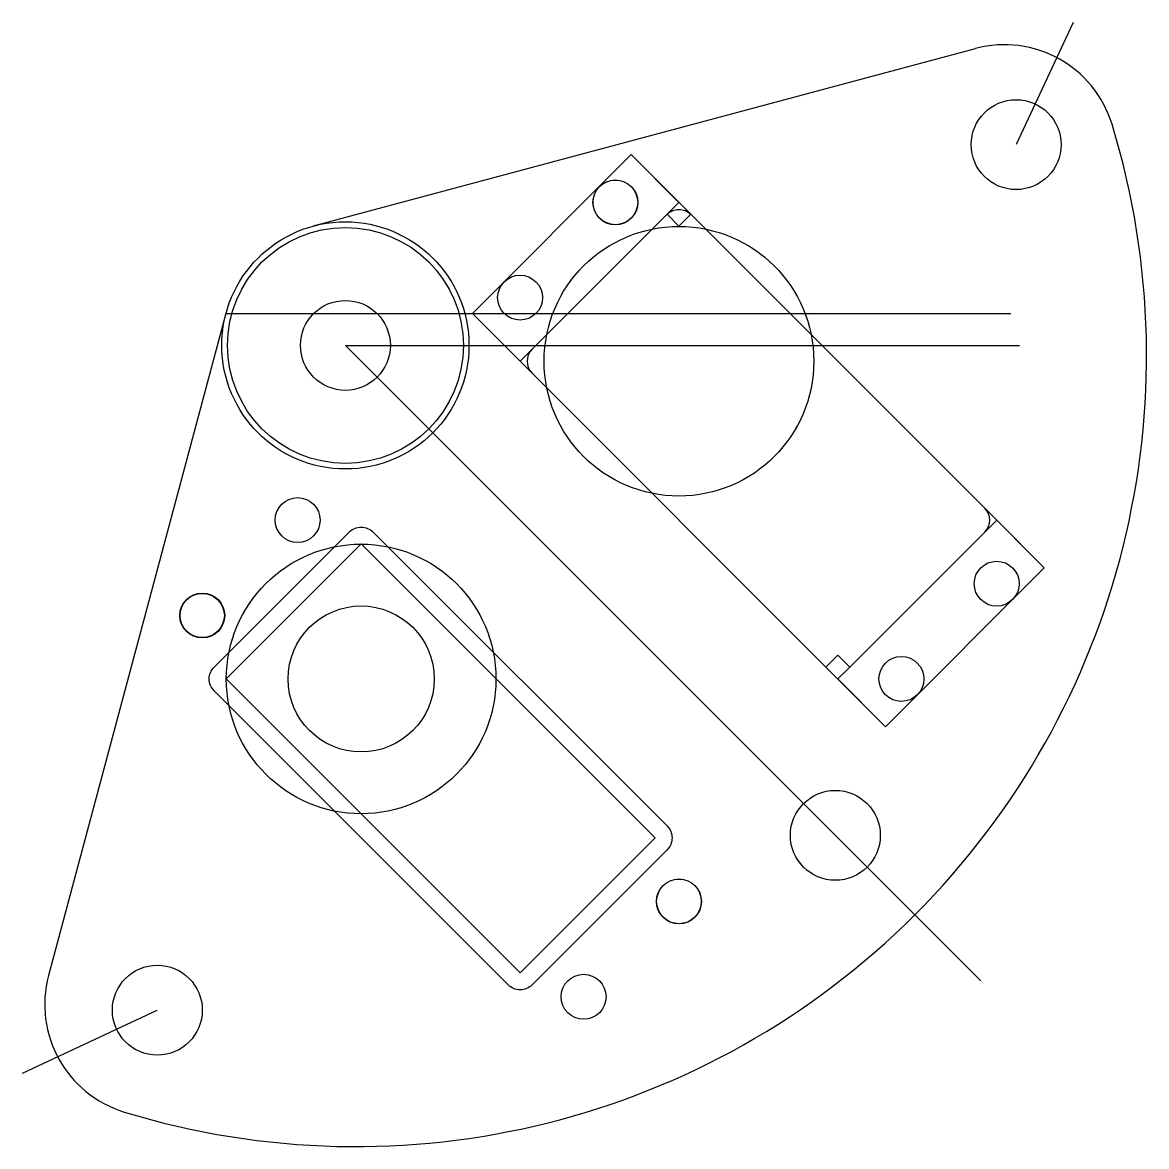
# Model space of a CAD drawing. Header units: millimetres. Extents: x -29 to 71, y -71 to 29.
import ezdxf

# ---------------------------------------------------------------- set-up
doc = ezdxf.new("R2010")
doc.units = ezdxf.units.MM
doc.layers.get('0').update_dxf_attribs({"linetype": 'CONTINUOUS'})

msp = doc.modelspace()

# ---------------------------------------------------------------- linework, layer by layer
for p, q in [((64.77, 28.74), (59.7, 17.87)), ((-2.85, 10.63), (56.08, 26.42)), ((25.45, 16.98), (11.3, 2.83)), ((29.69, 12.73), (25.45, 16.98)), ((30.75, 11.67), (25.45, 16.98)), ((28.63, 11.67), (29.69, 12.73)), ((28.63, 11.67), (16.61, -0.35)), ((16.61, -0.35), (28.63, 11.67)), ((30.75, 11.67), (56.91, -14.49)), ((-10.63, 2.85), (-26.42, -56.08)), ((-10.63, 2.85), (59.24, 2.85)), ((11.3, 2.83), (16.61, -2.47)), ((15.55, -1.41), (11.3, 2.83)), ((0, 0), (56.57, -56.57)), ((0, 0), (60, 0)), ((16.61, -0.35), (15.55, -1.41)), ((42.77, -28.63), (16.61, -2.47)), ((56.91, -14.49), (62.21, -19.79)), ((57.97, -15.55), (56.91, -16.61)), ((57.97, -15.55), (62.21, -19.79)), ((44.89, -28.63), (56.91, -16.61)), ((44.89, -28.63), (56.91, -16.61)), ((48.07, -33.94), (62.21, -19.79)), ((43.83, -27.57), (42.77, -28.63)), ((44.89, -28.63), (43.83, -27.57)), ((42.77, -28.63), (48.07, -33.94)), ((44.89, -28.63), (43.83, -29.69)), ((43.83, -29.69), (48.07, -33.94)), ((50.68, -50.68), (43.61, -43.61)), ((-28.74, -64.77), (-16.74, -59.17))]:
    msp.add_line(p, q)
for points in [[(28.63, 11.67, -0.414214), (30.75, 11.67), (29.69, 10.61)], [(2.46, -16.61), (28.63, -42.77, -0.414214), (28.63, -44.9), (16.61, -56.92, -0.414214), (14.49, -56.92), (-11.68, -30.75, -0.414214), (-11.68, -28.63), (0.34, -16.61, -0.414214)]]:
    msp.add_lwpolyline(points, format="xyb", close=True)
msp.add_lwpolyline([(27.57, -43.84), (15.55, -55.86), (-10.62, -29.69), (1.4, -17.67)], close=True)
for centre, radius in [((59.7, 17.87), 4), ((24.03, 12.73), 2), ((24.03, 12.73), 1.99), ((0, 0), 11), ((0, 0), 11), ((0, 0), 10.5), ((0, 0), 10.5), ((29.69, -1.41), 12), ((15.55, 4.25), 2), ((15.55, 4.25), 2), ((0, 0), 4), ((-4.25, -15.55), 2), ((-4.25, -15.55), 2), ((1.4, -29.69), 12), ((57.97, -21.21), 2), ((57.97, -21.21), 2), ((-12.74, -24.04), 2), ((-12.74, -24.04), 1.97), ((1.4, -29.69), 6.5), ((49.49, -29.69), 2), ((49.49, -29.69), 2), ((43.61, -43.61), 4), ((29.69, -49.49), 2), ((29.69, -49.49), 1.99), ((-16.74, -59.17), 4), ((21.2, -57.98), 2), ((21.2, -57.98), 2)]:
    msp.add_circle(centre, radius)
for centre, radius, start, end in [((58.67, 16.76), 10, 16.9822, 105), ((0.89, -0.89), 70.42, -106.9822, 16.9822), ((17.67, -1.41), 1.5, 135, 225), ((55.85, -15.55), 1.5, -45, 45), ((-16.76, -58.67), 10, 165, 253.0178)]:
    msp.add_arc(centre, radius, start, end)

doc.saveas('drawing.dxf')
